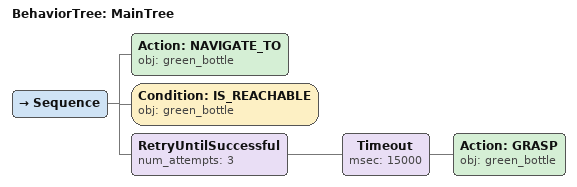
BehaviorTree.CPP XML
<root main_tree_to_execute="MainTree">
  <BehaviorTree ID="MainTree">
    <Sequence>
      <!-- Navigate to green_bottle -->
      <Action ID="NAVIGATE_TO" obj="green_bottle" />
      <!-- Check green_bottle is reachable before GRASP -->
      <Condition ID="IS_REACHABLE" obj="green_bottle" />
      <!-- Retry GRASP green_bottle up to 3 attempts -->
      <RetryUntilSuccessful num_attempts="3">
        <!-- Timeout: GRASP green_bottle within 15s -->
        <Timeout msec="15000">
          <!-- Grasp green_bottle -->
          <Action ID="GRASP" obj="green_bottle" />
        </Timeout>
      </RetryUntilSuccessful>
    </Sequence>
  </BehaviorTree>
</root>
